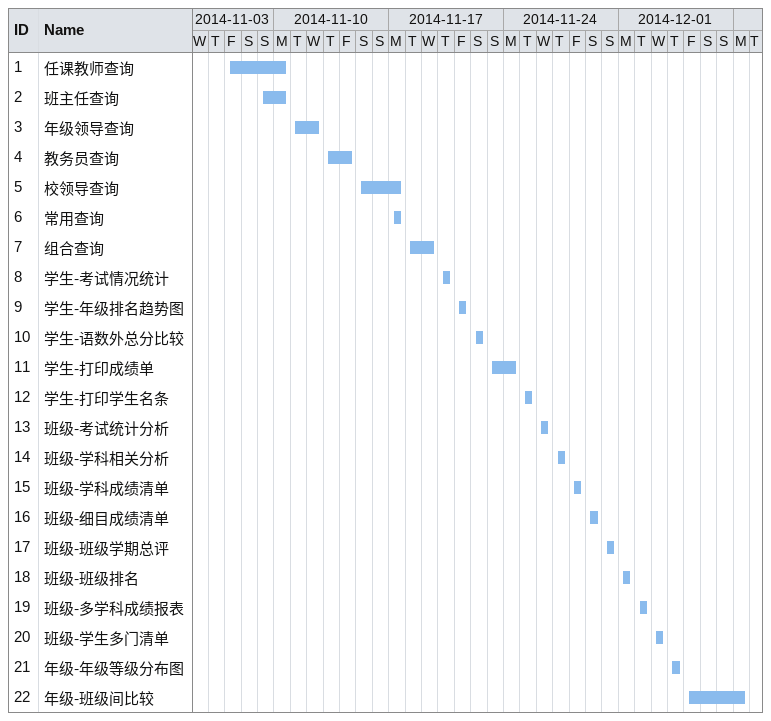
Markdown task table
| ID | Task | Start | Finish |
|---|---|---|---|
| 1 | 任课教师查询 | 2014-11-07 | 2014-11-10 |
| 2 | 班主任查询 | 2014-11-09 | 2014-11-10 |
| 3 | 年级领导查询 | 2014-11-11 | 2014-11-12 |
| 4 | 教务员查询 | 2014-11-13 | 2014-11-14 |
| 5 | 校领导查询 | 2014-11-15 | 2014-11-17 |
| 6 | 常用查询 | 2014-11-17 | 2014-11-17 |
| 7 | 组合查询 | 2014-11-18 | 2014-11-19 |
| 8 | 学生-考试情况统计 | 2014-11-20 | 2014-11-20 |
| 9 | 学生-年级排名趋势图 | 2014-11-21 | 2014-11-21 |
| 10 | 学生-语数外总分比较 | 2014-11-22 | 2014-11-22 |
| 11 | 学生-打印成绩单 | 2014-11-23 | 2014-11-24 |
| 12 | 学生-打印学生名条 | 2014-11-25 | 2014-11-25 |
| 13 | 班级-考试统计分析 | 2014-11-26 | 2014-11-26 |
| 14 | 班级-学科相关分析 | 2014-11-27 | 2014-11-27 |
| 15 | 班级-学科成绩清单 | 2014-11-28 | 2014-11-28 |
| 16 | 班级-细目成绩清单 | 2014-11-29 | 2014-11-29 |
| 17 | 班级-班级学期总评 | 2014-11-30 | 2014-11-30 |
| 18 | 班级-班级排名 | 2014-12-01 | 2014-12-01 |
| 19 | 班级-多学科成绩报表 | 2014-12-02 | 2014-12-02 |
| 20 | 班级-学生多门清单 | 2014-12-03 | 2014-12-03 |
| 21 | 年级-年级等级分布图 | 2014-12-04 | 2014-12-04 |
| 22 | 年级-班级间比较 | 2014-12-05 | 2014-12-08 |
